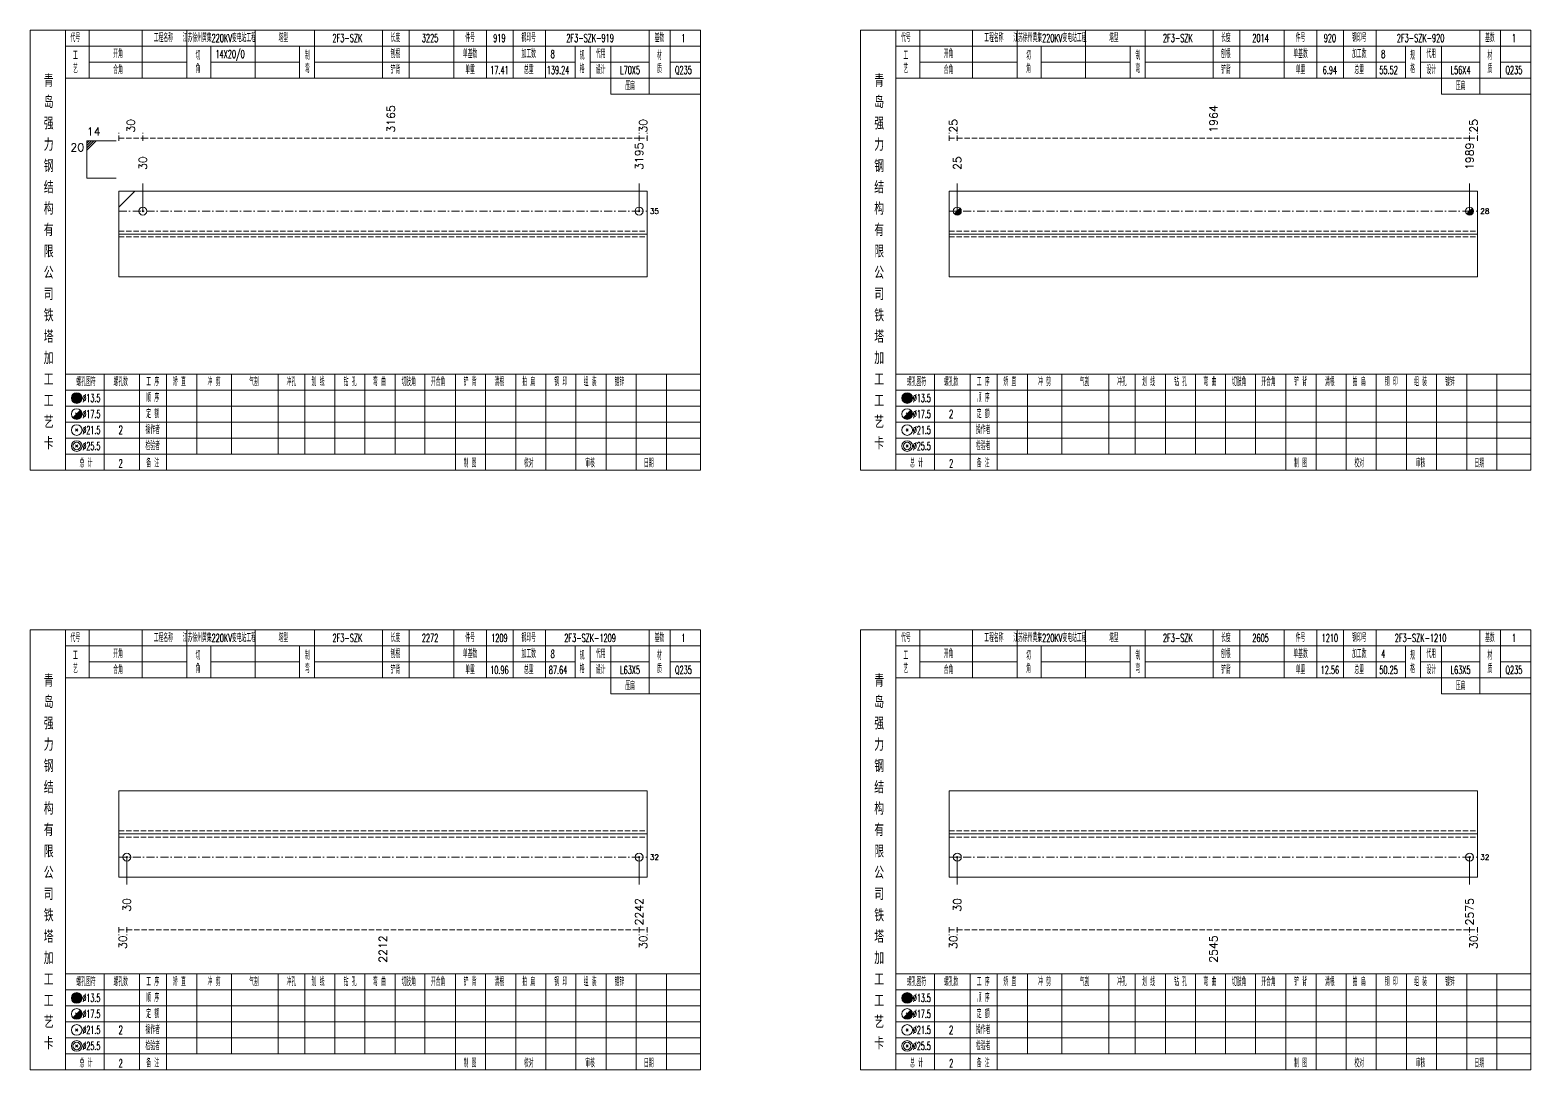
# Model space of a CAD drawing. Extents: x 0 to 4623, y -1159 to 4890.
# Drawn here: x 4048 to 4611, y 675 to 1065 of the extents above; entities that cross this region are included whole.
import ezdxf
from ezdxf.enums import TextEntityAlignment as Align

# ---------------------------------------------------------------- set-up
doc = ezdxf.new("R2010")
doc.units = 0
doc.header["$MEASUREMENT"] = 0
doc.linetypes.add('一点画线', pattern=[5.2, 3, -1, 0.2, -1])
doc.linetypes.add('虚线', pattern=[2.75, 2, -0.75])
doc.layers.get('0').update_dxf_attribs({"linetype": 'CONTINUOUS', "lineweight": 25})
for name, color, linetype, lineweight in [('1', 7, 'CONTINUOUS', 25), ('4', 7, 'CONTINUOUS', 25), ('5', 7, 'CONTINUOUS', 25)]:
    doc.layers.add(name, color=color, linetype=linetype, lineweight=lineweight)
doc.styles.get("Standard").update_dxf_attribs({"font": 'simplex.shx', "width": 0.7, "height": 3, "bigfont": 'gbhzfs.shx'})

# ---------------------------------------------------------------- blocks, each defined once
blk = doc.blocks.new('孔21.5')
at = {"layer": '5', "color": 7, "linetype": 'Continuous', "lineweight": 13}
for p, q in [((-0.2, -0.2), (0.2, 0.2)), ((-0.2, 0.2), (0.2, -0.2))]:
    blk.add_line(p, q, dxfattribs=at)
blk.add_circle((0, 0), 1, dxfattribs=at)
blk = doc.blocks.new('孔17.5')
at = {"layer": '5', "color": 7, "linetype": 'Continuous', "lineweight": 13}
for p, q in [((-0.707, -0.707), (0.707, 0.707)), ((-0.2, 0.2), (0.2, -0.2))]:
    blk.add_line(p, q, dxfattribs=at)
blk.add_circle((0, 0), 1, dxfattribs=at)
for radius in [0.9, 0.8, 0.7, 0.6, 0.5, 0.4, 0.3, 0.2, 0.1]:
    blk.add_arc((0, 0), radius, 225, 45, dxfattribs=at)

msp = doc.modelspace()

# ---------------------------------------------------------------- linework, layer by layer
at = {"color": 8, "linetype": '虚线', "lineweight": 9}
for p, q in [((4081.5, 1023.5), (4081.5, 1026.5)), ((4081.5, 1024.5), (4090.5, 1024.5)), ((4090.5, 1023.5), (4090.5, 1026.5)), ((4090.5, 1023.5), (4090.5, 1026.5)), ((4090.5, 1024.5), (4276.6, 1024.5)), ((4276.6, 1023.5), (4276.6, 1026.5)), ((4276.6, 1023.5), (4276.6, 1026.5)), ((4276.6, 1024.5), (4279.6, 1024.5)), ((4279.6, 1023.5), (4279.6, 1026.5)), ((4392.9, 1023.5), (4392.9, 1026.5)), ((4392.9, 1024.5), (4395.9, 1024.5)), ((4395.9, 1023.5), (4395.9, 1026.5)), ((4395.9, 1023.5), (4395.9, 1026.5)), ((4395.9, 1024.5), (4588, 1024.5)), ((4588, 1023.5), (4588, 1026.5)), ((4588, 1023.5), (4588, 1026.5)), ((4588, 1024.5), (4591, 1024.5)), ((4591, 1023.5), (4591, 1026.5)), ((4081.5, 728.5), (4081.5, 725.5)), ((4081.5, 727.5), (4084.5, 727.5)), ((4084.5, 728.5), (4084.5, 725.5)), ((4084.5, 728.5), (4084.5, 725.5)), ((4084.5, 727.5), (4276.6, 727.5)), ((4276.6, 728.5), (4276.6, 725.5)), ((4276.6, 728.5), (4276.6, 725.5)), ((4276.6, 727.5), (4279.6, 727.5)), ((4279.6, 728.5), (4279.6, 725.5)), ((4392.9, 728.5), (4392.9, 725.5)), ((4392.9, 727.5), (4395.9, 727.5)), ((4395.9, 728.5), (4395.9, 725.5)), ((4395.9, 728.5), (4395.9, 725.5)), ((4395.9, 727.5), (4588, 727.5)), ((4588, 728.5), (4588, 725.5)), ((4588, 728.5), (4588, 725.5)), ((4588, 727.5), (4591, 727.5)), ((4591, 728.5), (4591, 725.5))]:
    msp.add_line(p, q, dxfattribs=at)
at = {"color": 7, "linetype": 'Continuous', "lineweight": 13}
for p, q in [((4069.5, 1023.5), (4080.5, 1023.5)), ((4069.5, 1009.5), (4069.5, 1023.5)), ((4070.375, 1023.5), (4069.5, 1022.625)), ((4071.25, 1023.5), (4069.5, 1021.75)), ((4072.125, 1023.5), (4069.5, 1020.875)), ((4073, 1023.5), (4069.5, 1020)), ((4069.5, 1009.5), (4080.5, 1009.5)), ((4090.5, 997.071), (4090.5, 1007.5)), ((4276.6, 997.071), (4276.6, 1007.5)), ((4395.9, 997.071), (4395.9, 1007.5)), ((4588, 997.071), (4588, 1007.5)), ((4081.5, 998.571), (4087.5, 1004.571)), ((4084.5, 754.81), (4084.5, 744.5)), ((4276.6, 754.81), (4276.6, 744.5)), ((4395.9, 754.81), (4395.9, 744.5)), ((4588, 754.81), (4588, 744.5))]:
    msp.add_line(p, q, dxfattribs=at)
at = {"color": 7, "linetype": 'Continuous', "lineweight": 18}
for p, q in [((4081.5, 1004.571), (4081.5, 972.429)), ((4081.5, 1004.571), (4279.6, 1004.571)), ((4279.6, 1004.571), (4279.6, 972.429)), ((4392.9, 1004.571), (4392.9, 972.429)), ((4392.9, 1004.571), (4591, 1004.571)), ((4591, 1004.571), (4591, 972.429)), ((4081.5, 988.5), (4279.6, 988.5)), ((4392.9, 988.5), (4591, 988.5)), ((4081.5, 779.69), (4081.5, 747.31)), ((4081.5, 779.69), (4279.6, 779.69)), ((4279.6, 779.69), (4279.6, 747.31)), ((4392.9, 779.69), (4392.9, 747.31)), ((4392.9, 779.69), (4591, 779.69)), ((4591, 779.69), (4591, 747.31)), ((4081.5, 763.5), (4279.6, 763.5)), ((4392.9, 763.5), (4591, 763.5))]:
    msp.add_line(p, q, dxfattribs=at)
at = {"color": 3, "linetype": '一点画线', "lineweight": 13}
for p, q in [((4081.5, 997.071), (4279.6, 997.071)), ((4392.9, 997.071), (4591, 997.071)), ((4081.5, 754.81), (4279.6, 754.81)), ((4392.9, 754.81), (4591, 754.81))]:
    msp.add_line(p, q, dxfattribs=at)
at = {"color": 1, "linetype": '虚线', "lineweight": 18}
for p, q in [((4081.5, 989.571), (4279.6, 989.571)), ((4081.5, 987.429), (4279.6, 987.429)), ((4392.9, 989.571), (4591, 989.571)), ((4392.9, 987.429), (4591, 987.429)), ((4081.5, 764.69), (4279.6, 764.69)), ((4081.5, 762.31), (4279.6, 762.31)), ((4392.9, 764.69), (4591, 764.69)), ((4392.9, 762.31), (4591, 762.31))]:
    msp.add_line(p, q, dxfattribs=at)
at = {"layer": '1', "color": 7, "linetype": 'Continuous', "lineweight": 18}
for p, q in [((4081.5, 972.429), (4279.6, 972.429)), ((4392.9, 972.429), (4591, 972.429)), ((4081.5, 747.31), (4279.6, 747.31)), ((4392.9, 747.31), (4591, 747.31))]:
    msp.add_line(p, q, dxfattribs=at)
at = {"layer": '4', "color": 1, "linetype": 'Continuous', "lineweight": 18}
for p, q in [((4061.5, 900), (4061.5, 1065)), ((4070.4, 1047), (4070.4, 1065)), ((4090.2, 1047), (4090.2, 1065)), ((4107, 1047), (4107, 1065)), ((4132.6, 1047), (4132.6, 1065)), ((4154.9, 1047), (4154.9, 1065)), ((4180.4, 1047), (4180.4, 1065)), ((4190.4, 1047), (4190.4, 1065)), ((4207.1, 1047), (4207.1, 1065)), ((4219.3, 1047), (4219.3, 1065)), ((4229.3, 1047), (4229.3, 1065)), ((4241.5, 1047), (4241.5, 1065)), ((4280.4, 1041), (4280.4, 1065)), ((4288.2, 1047), (4288.2, 1065)), ((4372.9, 900), (4372.9, 1065)), ((4381.8, 1047), (4381.8, 1065)), ((4401.6, 1047), (4401.6, 1065)), ((4418.4, 1047), (4418.4, 1065)), ((4444, 1047), (4444, 1065)), ((4466.3, 1047), (4466.3, 1065)), ((4491.8, 1047), (4491.8, 1065)), ((4501.8, 1047), (4501.8, 1065)), ((4518.5, 1047), (4518.5, 1065)), ((4530.7, 1047), (4530.7, 1065)), ((4540.7, 1047), (4540.7, 1065)), ((4552.9, 1047), (4552.9, 1065)), ((4591.8, 1041), (4591.8, 1065)), ((4599.6, 1047), (4599.6, 1065)), ((4061.5, 1059), (4299.6, 1059)), ((4116, 1047), (4116, 1059)), ((4149.3, 1047), (4149.3, 1059)), ((4252.6, 1047), (4252.6, 1059)), ((4258.2, 1047), (4258.2, 1059)), ((4266, 1041), (4266, 1059)), ((4372.9, 1059), (4611, 1059)), ((4427.4, 1047), (4427.4, 1059)), ((4460.7, 1047), (4460.7, 1059)), ((4564, 1047), (4564, 1059)), ((4569.6, 1047), (4569.6, 1059)), ((4577.4, 1041), (4577.4, 1059)), ((4070.4, 1053), (4107, 1053)), ((4116, 1053), (4149.3, 1053)), ((4154.9, 1053), (4252.6, 1053)), ((4258.2, 1053), (4280.4, 1053)), ((4288.2, 1053), (4299.6, 1053)), ((4381.8, 1053), (4418.4, 1053)), ((4427.4, 1053), (4460.7, 1053)), ((4466.3, 1053), (4564, 1053)), ((4569.6, 1053), (4591.8, 1053)), ((4599.6, 1053), (4611, 1053)), ((4061.5, 1047), (4299.6, 1047)), ((4372.9, 1047), (4611, 1047)), ((4266, 1041), (4299.6, 1041)), ((4577.4, 1041), (4611, 1041)), ((4061.5, 936), (4299.6, 936)), ((4076, 900), (4076, 936)), ((4089.3, 900), (4089.3, 936)), ((4099.4, 900), (4099.4, 936)), ((4110.8, 906), (4110.8, 936)), ((4123.7, 906), (4123.7, 936)), ((4141.3, 906), (4141.3, 936)), ((4151.2, 906), (4151.2, 936)), ((4162.5, 906), (4162.5, 936)), ((4173.8, 906), (4173.8, 936)), ((4185.1, 906), (4185.1, 936)), ((4196.3, 906), (4196.3, 936)), ((4207.7, 906), (4207.7, 936)), ((4219, 906), (4219, 936)), ((4230.3, 906), (4230.3, 936)), ((4241.6, 906), (4241.6, 936)), ((4252.9, 906), (4252.9, 936)), ((4264.2, 906), (4264.2, 936)), ((4275.5, 906), (4275.5, 936)), ((4286.8, 906), (4286.8, 936)), ((4372.9, 936), (4611, 936)), ((4387.4, 900), (4387.4, 936)), ((4400.7, 900), (4400.7, 936)), ((4410.8, 900), (4410.8, 936)), ((4422.2, 906), (4422.2, 936)), ((4435.1, 906), (4435.1, 936)), ((4452.7, 906), (4452.7, 936)), ((4462.6, 906), (4462.6, 936)), ((4473.9, 906), (4473.9, 936)), ((4485.2, 906), (4485.2, 936)), ((4496.5, 906), (4496.5, 936)), ((4507.7, 906), (4507.7, 936)), ((4519.1, 906), (4519.1, 936)), ((4530.4, 906), (4530.4, 936)), ((4541.7, 906), (4541.7, 936)), ((4553, 906), (4553, 936)), ((4564.3, 906), (4564.3, 936)), ((4575.6, 906), (4575.6, 936)), ((4586.9, 906), (4586.9, 936)), ((4598.2, 906), (4598.2, 936)), ((4061.5, 930), (4299.6, 930)), ((4372.9, 930), (4611, 930)), ((4061.5, 924), (4299.6, 924)), ((4372.9, 924), (4611, 924)), ((4061.5, 918), (4299.6, 918)), ((4372.9, 918), (4611, 918)), ((4061.5, 912), (4299.6, 912)), ((4372.9, 912), (4611, 912)), ((4061.5, 906), (4299.6, 906)), ((4207.7, 900), (4207.7, 906)), ((4219, 900), (4219, 906)), ((4230.3, 900), (4230.3, 906)), ((4241.6, 900), (4241.6, 906)), ((4252.9, 900), (4252.9, 906)), ((4264.2, 900), (4264.2, 906)), ((4275.5, 900), (4275.5, 906)), ((4286.8, 900), (4286.8, 906)), ((4372.9, 906), (4611, 906)), ((4519.1, 900), (4519.1, 906)), ((4530.4, 900), (4530.4, 906)), ((4541.7, 900), (4541.7, 906)), ((4553, 900), (4553, 906)), ((4564.3, 900), (4564.3, 906)), ((4575.6, 900), (4575.6, 906)), ((4586.9, 900), (4586.9, 906)), ((4598.2, 900), (4598.2, 906)), ((4061.5, 675), (4061.5, 840)), ((4070.4, 822), (4070.4, 840)), ((4090.2, 822), (4090.2, 840)), ((4107, 822), (4107, 840)), ((4132.6, 822), (4132.6, 840)), ((4154.9, 822), (4154.9, 840)), ((4180.4, 822), (4180.4, 840)), ((4190.4, 822), (4190.4, 840)), ((4207.1, 822), (4207.1, 840)), ((4219.3, 822), (4219.3, 840)), ((4229.3, 822), (4229.3, 840)), ((4241.5, 822), (4241.5, 840)), ((4280.4, 816), (4280.4, 840)), ((4288.2, 822), (4288.2, 840)), ((4372.9, 675), (4372.9, 840)), ((4381.8, 822), (4381.8, 840)), ((4401.6, 822), (4401.6, 840)), ((4418.4, 822), (4418.4, 840)), ((4444, 822), (4444, 840)), ((4466.3, 822), (4466.3, 840)), ((4491.8, 822), (4491.8, 840)), ((4501.8, 822), (4501.8, 840)), ((4518.5, 822), (4518.5, 840)), ((4530.7, 822), (4530.7, 840)), ((4540.7, 822), (4540.7, 840)), ((4552.9, 822), (4552.9, 840)), ((4591.8, 816), (4591.8, 840)), ((4599.6, 822), (4599.6, 840)), ((4061.5, 834), (4299.6, 834)), ((4116, 822), (4116, 834)), ((4149.3, 822), (4149.3, 834)), ((4252.6, 822), (4252.6, 834)), ((4258.2, 822), (4258.2, 834)), ((4266, 816), (4266, 834)), ((4372.9, 834), (4611, 834)), ((4427.4, 822), (4427.4, 834)), ((4460.7, 822), (4460.7, 834)), ((4564, 822), (4564, 834)), ((4569.6, 822), (4569.6, 834)), ((4577.4, 816), (4577.4, 834)), ((4070.4, 828), (4107, 828)), ((4116, 828), (4149.3, 828)), ((4154.9, 828), (4252.6, 828)), ((4258.2, 828), (4280.4, 828)), ((4288.2, 828), (4299.6, 828)), ((4381.8, 828), (4418.4, 828)), ((4427.4, 828), (4460.7, 828)), ((4466.3, 828), (4564, 828)), ((4569.6, 828), (4591.8, 828)), ((4599.6, 828), (4611, 828)), ((4061.5, 822), (4299.6, 822)), ((4372.9, 822), (4611, 822)), ((4266, 816), (4299.6, 816)), ((4577.4, 816), (4611, 816)), ((4061.5, 711), (4299.6, 711)), ((4076, 675), (4076, 711)), ((4089.3, 675), (4089.3, 711)), ((4099.4, 675), (4099.4, 711)), ((4110.8, 681), (4110.8, 711)), ((4123.7, 681), (4123.7, 711)), ((4141.3, 681), (4141.3, 711)), ((4151.2, 681), (4151.2, 711)), ((4162.5, 681), (4162.5, 711)), ((4173.8, 681), (4173.8, 711)), ((4185.1, 681), (4185.1, 711)), ((4196.3, 681), (4196.3, 711)), ((4207.7, 681), (4207.7, 711)), ((4219, 681), (4219, 711)), ((4230.3, 681), (4230.3, 711)), ((4241.6, 681), (4241.6, 711)), ((4252.9, 681), (4252.9, 711)), ((4264.2, 681), (4264.2, 711)), ((4275.5, 681), (4275.5, 711)), ((4286.8, 681), (4286.8, 711)), ((4372.9, 711), (4611, 711)), ((4387.4, 675), (4387.4, 711)), ((4400.7, 675), (4400.7, 711)), ((4410.8, 675), (4410.8, 711)), ((4422.2, 681), (4422.2, 711)), ((4435.1, 681), (4435.1, 711)), ((4452.7, 681), (4452.7, 711)), ((4462.6, 681), (4462.6, 711)), ((4473.9, 681), (4473.9, 711)), ((4485.2, 681), (4485.2, 711)), ((4496.5, 681), (4496.5, 711)), ((4507.7, 681), (4507.7, 711)), ((4519.1, 681), (4519.1, 711)), ((4530.4, 681), (4530.4, 711)), ((4541.7, 681), (4541.7, 711)), ((4553, 681), (4553, 711)), ((4564.3, 681), (4564.3, 711)), ((4575.6, 681), (4575.6, 711)), ((4586.9, 681), (4586.9, 711)), ((4598.2, 681), (4598.2, 711)), ((4061.5, 705), (4299.6, 705)), ((4372.9, 705), (4611, 705)), ((4061.5, 699), (4299.6, 699)), ((4372.9, 699), (4611, 699)), ((4061.5, 693), (4299.6, 693)), ((4372.9, 693), (4611, 693)), ((4061.5, 687), (4299.6, 687)), ((4372.9, 687), (4611, 687)), ((4061.5, 681), (4299.6, 681)), ((4207.7, 675), (4207.7, 681)), ((4219, 675), (4219, 681)), ((4230.3, 675), (4230.3, 681)), ((4241.6, 675), (4241.6, 681)), ((4252.9, 675), (4252.9, 681)), ((4264.2, 675), (4264.2, 681)), ((4275.5, 675), (4275.5, 681)), ((4286.8, 675), (4286.8, 681)), ((4372.9, 681), (4611, 681)), ((4519.1, 675), (4519.1, 681)), ((4530.4, 675), (4530.4, 681)), ((4541.7, 675), (4541.7, 681)), ((4553, 675), (4553, 681)), ((4564.3, 675), (4564.3, 681)), ((4575.6, 675), (4575.6, 681)), ((4586.9, 675), (4586.9, 681)), ((4598.2, 675), (4598.2, 681))]:
    msp.add_line(p, q, dxfattribs=at)
at = {"layer": '4', "color": 7, "linetype": 'Continuous', "lineweight": 13}
for p, q in [((4065.5, 926.8), (4065.9, 927.2)), ((4065.9, 926.8), (4065.5, 927.2)), ((4376.9, 926.8), (4377.3, 927.2)), ((4377.3, 926.8), (4376.9, 927.2)), ((4064.286, 919.586), (4067.114, 922.414)), ((4065.3, 921.4), (4066.1, 920.6)), ((4375.686, 919.586), (4378.514, 922.414)), ((4376.7, 921.4), (4377.5, 920.6)), ((4065.3, 914.6), (4066.1, 915.4)), ((4065.3, 915.4), (4066.1, 914.6)), ((4376.7, 914.6), (4377.5, 915.4)), ((4376.7, 915.4), (4377.5, 914.6)), ((4065.3, 908.6), (4066.1, 909.4)), ((4065.3, 909.4), (4066.1, 908.6)), ((4376.7, 908.6), (4377.5, 909.4)), ((4376.7, 909.4), (4377.5, 908.6)), ((4065.5, 701.8), (4065.9, 702.2)), ((4065.9, 701.8), (4065.5, 702.2)), ((4376.9, 701.8), (4377.3, 702.2)), ((4377.3, 701.8), (4376.9, 702.2)), ((4064.286, 694.586), (4067.114, 697.414)), ((4065.3, 696.4), (4066.1, 695.6)), ((4375.686, 694.586), (4378.514, 697.414)), ((4376.7, 696.4), (4377.5, 695.6)), ((4065.3, 689.6), (4066.1, 690.4)), ((4065.3, 690.4), (4066.1, 689.6)), ((4376.7, 689.6), (4377.5, 690.4)), ((4376.7, 690.4), (4377.5, 689.6)), ((4065.3, 683.6), (4066.1, 684.4)), ((4065.3, 684.4), (4066.1, 683.6)), ((4376.7, 683.6), (4377.5, 684.4)), ((4376.7, 684.4), (4377.5, 683.6))]:
    msp.add_line(p, q, dxfattribs=at)
at = {"layer": '4', "color": 1, "linetype": 'Continuous', "lineweight": 18}
for points in [[(4048.2, 1065), (4048.2, 900), (4299.6, 900), (4299.6, 1065)], [(4359.6, 1065), (4359.6, 900), (4611, 900), (4611, 1065)], [(4048.2, 840), (4048.2, 675), (4299.6, 675), (4299.6, 840)], [(4359.6, 840), (4359.6, 675), (4611, 675), (4611, 840)]]:
    msp.add_lwpolyline(points, close=True, dxfattribs=at)
at = {"layer": '4', "color": 7, "linetype": 'Continuous', "lineweight": 13}
for centre, radius in [((4065.7, 927), 2), ((4065.7, 927), 1.8), ((4377.1, 927), 2), ((4377.1, 927), 1.8), ((4065.7, 921), 2), ((4065.7, 927), 1.6), ((4065.7, 927), 1.4), ((4065.7, 927), 1.2), ((4065.7, 927), 1), ((4065.7, 927), 0.8), ((4065.7, 927), 0.6), ((4065.7, 927), 0.4), ((4065.7, 927), 0.2), ((4377.1, 921), 2), ((4377.1, 927), 1.6), ((4377.1, 927), 1.4), ((4377.1, 927), 1.2), ((4377.1, 927), 1), ((4377.1, 927), 0.8), ((4377.1, 927), 0.6), ((4377.1, 927), 0.4), ((4377.1, 927), 0.2), ((4065.7, 915), 2), ((4377.1, 915), 2), ((4065.7, 909), 2), ((4065.7, 909), 1.4), ((4377.1, 909), 2), ((4377.1, 909), 1.4), ((4065.7, 702), 2), ((4065.7, 702), 1.8), ((4065.7, 702), 1.6), ((4377.1, 702), 2), ((4377.1, 702), 1.8), ((4377.1, 702), 1.6), ((4065.7, 696), 2), ((4065.7, 702), 1.4), ((4065.7, 702), 1.2), ((4065.7, 702), 1), ((4065.7, 702), 0.8), ((4065.7, 702), 0.6), ((4065.7, 702), 0.4), ((4065.7, 702), 0.2), ((4377.1, 696), 2), ((4377.1, 702), 1.4), ((4377.1, 702), 1.2), ((4377.1, 702), 1), ((4377.1, 702), 0.8), ((4377.1, 702), 0.6), ((4377.1, 702), 0.4), ((4377.1, 702), 0.2), ((4065.7, 690), 2), ((4377.1, 690), 2), ((4065.7, 684), 2), ((4065.7, 684), 1.4), ((4377.1, 684), 2), ((4377.1, 684), 1.4)]:
    msp.add_circle(centre, radius, dxfattribs=at)
for centre, radius in [((4065.7, 921), 1.8), ((4065.7, 921), 1.6), ((4065.7, 921), 1.4), ((4065.7, 921), 1.2), ((4065.7, 921), 1), ((4065.7, 921), 0.8), ((4065.7, 921), 0.6), ((4065.7, 921), 0.4), ((4065.7, 921), 0.2), ((4377.1, 921), 1.8), ((4377.1, 921), 1.6), ((4377.1, 921), 1.4), ((4377.1, 921), 1.2), ((4377.1, 921), 1), ((4377.1, 921), 0.8), ((4377.1, 921), 0.6), ((4377.1, 921), 0.4), ((4377.1, 921), 0.2), ((4065.7, 696), 1.8), ((4065.7, 696), 1.6), ((4065.7, 696), 1.4), ((4065.7, 696), 1.2), ((4065.7, 696), 1), ((4065.7, 696), 0.8), ((4065.7, 696), 0.6), ((4065.7, 696), 0.4), ((4065.7, 696), 0.2), ((4377.1, 696), 1.8), ((4377.1, 696), 1.6), ((4377.1, 696), 1.4), ((4377.1, 696), 1.2), ((4377.1, 696), 1), ((4377.1, 696), 0.8), ((4377.1, 696), 0.6), ((4377.1, 696), 0.4), ((4377.1, 696), 0.2)]:
    msp.add_arc(centre, radius, 225, 45, dxfattribs=at)

# ---------------------------------------------------------------- block references
at = {"color": 7, "linetype": 'Continuous', "lineweight": 13, "xscale": 1.5, "yscale": 1.5, "zscale": 1.5}
for name, p in [('孔21.5', (4090.5, 997.071)), ('孔21.5', (4276.6, 997.071)), ('孔17.5', (4395.9, 997.071)), ('孔17.5', (4588, 997.071))]:
    msp.add_blockref(name, p, dxfattribs=at)
at = {"layer": '1', "color": 7, "linetype": 'Continuous', "lineweight": 13, "xscale": 1.5, "yscale": 1.5, "zscale": 1.5}
for p in [(4084.5, 754.81), (4276.6, 754.81), (4395.9, 754.81), (4588, 754.81)]:
    msp.add_blockref('孔21.5', p, dxfattribs=at)

# ---------------------------------------------------------------- texts
at = {"color": 8, "linetype": 'Continuous', "lineweight": 9}
for s, p in [('3165', (4183.55, 1026.5)), ('1964', (4491.95, 1026.5)), ('30', (4086, 1026.5)), ('30', (4278.1, 1026.5)), ('25', (4394.4, 1026.5)), ('25', (4589.5, 1026.5))]:
    msp.add_text(s, height=3, rotation=90, dxfattribs=at).set_placement(p, align=Align.MIDDLE_LEFT)
at = {"color": 7, "linetype": 'Continuous', "lineweight": 13}
msp.add_text('14', height=3, dxfattribs=at).set_placement((4069.5, 1024.5), align=Align.BOTTOM_LEFT)
msp.add_text('20', height=3, dxfattribs=at).set_placement((4068.5, 1022.5), align=Align.TOP_RIGHT)
for s, p in [('3195', (4276.6, 1012.5)), ('1989', (4588, 1012.5)), ('30', (4090.5, 1012.5)), ('25', (4395.9, 1012.5))]:
    msp.add_text(s, height=3, rotation=90, dxfattribs=at).set_placement(p, align=Align.MIDDLE_LEFT)
for s, p in [('35', (4280.6, 997.071)), ('28', (4592, 997.071)), ('32', (4280.6, 754.81)), ('32', (4592, 754.81))]:
    msp.add_text(s, height=2, dxfattribs=at).set_placement(p, align=Align.MIDDLE_LEFT)
at = {"color": 8, "linetype": 'Continuous', "lineweight": 9}
for s, p in [('30', (4083, 725.5)), ('2212', (4180.55, 725.5)), ('30', (4278.1, 725.5)), ('30', (4394.4, 725.5)), ('2545', (4491.95, 725.5)), ('30', (4589.5, 725.5))]:
    msp.add_text(s, height=3, rotation=90, dxfattribs=at).set_placement(p, align=Align.MIDDLE_RIGHT)
at = {"layer": '1', "color": 7, "linetype": 'Continuous', "lineweight": 13}
for s, p in [('30', (4084.5, 739.5)), ('2242', (4276.6, 739.5)), ('30', (4395.9, 739.5)), ('2575', (4588, 739.5))]:
    msp.add_text(s, height=3, rotation=90, dxfattribs=at).set_placement(p, align=Align.MIDDLE_RIGHT)
at = {"layer": '4', "color": 1, "linetype": 'Continuous', "lineweight": 13}
for s, height, width, p in [('代号', 3, 0.6, (4065.2, 1062)), ('工程名称', 3, 0.6, (4098.2, 1062)), ('江苏徐州黄集220KV变电站工程', 3, 0.6, (4119.2, 1062)), ('塔型', 3, 0.6, (4143.2, 1062)), ('长度', 3, 0.6, (4185.2, 1062)), ('件号', 3, 0.6, (4213.2, 1062)), ('钢印号', 3, 0.6, (4235.2, 1062)), ('基数', 3, 0.6, (4284.2, 1062)), ('代号', 3, 0.6, (4376.6, 1062)), ('工程名称', 3, 0.6, (4409.6, 1062)), ('江苏徐州黄集220KV变电站工程', 3, 0.6, (4430.6, 1062)), ('塔型', 3, 0.6, (4454.6, 1062)), ('长度', 3, 0.6, (4496.6, 1062)), ('件号', 3, 0.6, (4524.6, 1062)), ('钢印号', 3, 0.6, (4546.6, 1062)), ('基数', 3, 0.6, (4595.6, 1062)), ('14X20/0', 3, 0.6, (4123.2, 1056)), ('2F3-SZK', 3, 0.6, (4167.2, 1062)), ('3225', 3, 0.6, (4198.2, 1062)), ('919', 3, 0.6, (4224.2, 1062)), ('2F3-SZK-919', 3, 0.6, (4258.2, 1062)), ('1', 3, 0.6, (4293.2, 1062)), ('2F3-SZK', 3, 0.6, (4478.6, 1062)), ('2014', 3, 0.6, (4509.6, 1062)), ('920', 3, 0.6, (4535.6, 1062)), ('2F3-SZK-920', 3, 0.6, (4569.6, 1062)), ('1', 3, 0.6, (4604.6, 1062)), ('工', 3, 0.6, (4065.2, 1055.4)), ('开角', 3, 0.6, (4081.2, 1056)), ('切', 3, 0.6, (4111.2, 1055.4)), ('制', 3, 0.6, (4152.2, 1055.4)), ('刨根', 3, 0.6, (4185.2, 1056)), ('单基数', 3, 0.6, (4213.2, 1056)), ('加工数', 3, 0.6, (4235.2, 1056)), ('8', 3, 0.6, (4244.2, 1056)), ('规', 3, 0.6, (4255.2, 1055.4)), ('代用', 3, 0.6, (4262.2, 1056)), ('材', 3, 0.6, (4284.2, 1055.4)), ('工', 3, 0.6, (4376.6, 1055.4)), ('开角', 3, 0.6, (4392.6, 1056)), ('切', 3, 0.6, (4422.6, 1055.4)), ('制', 3, 0.6, (4463.6, 1055.4)), ('刨根', 3, 0.6, (4496.6, 1056)), ('单基数', 3, 0.6, (4524.6, 1056)), ('加工数', 3, 0.6, (4546.6, 1056)), ('8', 3, 0.6, (4555.6, 1056)), ('规', 3, 0.6, (4566.6, 1055.4)), ('代用', 3, 0.6, (4573.6, 1056)), ('材', 3, 0.6, (4595.6, 1055.4)), ('青', 4.6, 0.8, (4055.2, 1046)), ('艺', 3, 0.6, (4065.2, 1050.4)), ('合角', 3, 0.6, (4081.2, 1050)), ('角', 3, 0.6, (4111.2, 1050.4)), ('弯', 3, 0.6, (4152.2, 1050.4)), ('铲背', 3, 0.6, (4185.2, 1050)), ('单重', 3, 0.6, (4213.2, 1050)), ('17.41', 3, 0.6, (4224.2, 1050)), ('总重', 3, 0.6, (4235.2, 1050)), ('139.24', 3, 0.6, (4246.2, 1050)), ('格', 3, 0.6, (4255.2, 1050.4)), ('设计', 3, 0.6, (4262.2, 1050)), ('L70X5', 3, 0.6, (4273.2, 1050)), ('质', 3, 0.6, (4284.2, 1050.4)), ('Q235', 3, 0.6, (4293.2, 1050)), ('青', 4.6, 0.8, (4366.6, 1046)), ('艺', 3, 0.6, (4376.6, 1050.4)), ('合角', 3, 0.6, (4392.6, 1050)), ('角', 3, 0.6, (4422.6, 1050.4)), ('弯', 3, 0.6, (4463.6, 1050.4)), ('铲背', 3, 0.6, (4496.6, 1050)), ('单重', 3, 0.6, (4524.6, 1050)), ('6.94', 3, 0.6, (4535.6, 1050)), ('总重', 3, 0.6, (4546.6, 1050)), ('55.52', 3, 0.6, (4557.6, 1050)), ('格', 3, 0.6, (4566.6, 1050.4)), ('设计', 3, 0.6, (4573.6, 1050)), ('L56X4', 3, 0.6, (4584.6, 1050)), ('质', 3, 0.6, (4595.6, 1050.4)), ('Q235', 3, 0.6, (4604.6, 1050)), ('压扁', 3, 0.6, (4273.2, 1044)), ('压扁', 3, 0.6, (4584.6, 1044)), ('岛', 4.6, 0.8, (4055.2, 1038)), ('岛', 4.6, 0.8, (4366.6, 1038)), ('强', 4.6, 0.8, (4055.2, 1030)), ('强', 4.6, 0.8, (4366.6, 1030)), ('力', 4.6, 0.8, (4055.2, 1022)), ('力', 4.6, 0.8, (4366.6, 1022)), ('钢', 4.6, 0.8, (4055.2, 1014)), ('钢', 4.6, 0.8, (4366.6, 1014)), ('结', 4.6, 0.8, (4055.2, 1006)), ('结', 4.6, 0.8, (4366.6, 1006)), ('构', 4.6, 0.8, (4055.2, 998)), ('构', 4.6, 0.8, (4366.6, 998)), ('有', 4.6, 0.8, (4055.2, 990)), ('有', 4.6, 0.8, (4366.6, 990)), ('限', 4.6, 0.8, (4055.2, 982)), ('限', 4.6, 0.8, (4366.6, 982)), ('公', 4.6, 0.8, (4055.2, 974)), ('公', 4.6, 0.8, (4366.6, 974)), ('司', 4.6, 0.8, (4055.2, 966)), ('司', 4.6, 0.8, (4366.6, 966)), ('铁', 4.6, 0.8, (4055.2, 958)), ('铁', 4.6, 0.8, (4366.6, 958)), ('塔', 4.6, 0.8, (4055.2, 950)), ('塔', 4.6, 0.8, (4366.6, 950)), ('加', 4.6, 0.8, (4055.2, 942)), ('加', 4.6, 0.8, (4366.6, 942)), ('工', 4.6, 0.8, (4055.2, 934)), ('螺孔图符', 3, 0.6, (4069.2, 933)), ('螺孔数', 3, 0.6, (4082.2, 933)), ('工 序', 3, 0.6, (4094.2, 933)), ('矫 直', 3, 0.6, (4104.2, 933)), ('冲 剪', 3, 0.6, (4117.2, 933)), ('气割', 3, 0.6, (4132.2, 933)), ('冲孔', 3, 0.6, (4146.2, 933)), ('划 线', 3, 0.6, (4156.2, 933)), ('钻 孔', 3, 0.6, (4168.2, 933)), ('弯 曲', 3, 0.6, (4179.2, 933)), ('切肢角', 3, 0.6, (4190.2, 933)), ('开合角', 3, 0.6, (4201.2, 933)), ('铲 背', 3, 0.6, (4213.2, 933)), ('清根', 3, 0.6, (4224.2, 933)), ('拍 扁', 3, 0.6, (4235.2, 933)), ('钢 印', 3, 0.6, (4247.2, 933)), ('组 装', 3, 0.6, (4258.2, 933)), ('镀锌', 3, 0.6, (4269.2, 933)), ('工', 4.6, 0.8, (4366.6, 934)), ('螺孔图符', 3, 0.6, (4380.6, 933)), ('螺孔数', 3, 0.6, (4393.6, 933)), ('工 序', 3, 0.6, (4405.6, 933)), ('矫 直', 3, 0.6, (4415.6, 933)), ('冲 剪', 3, 0.6, (4428.6, 933)), ('气割', 3, 0.6, (4443.6, 933)), ('冲孔', 3, 0.6, (4457.6, 933)), ('划 线', 3, 0.6, (4467.6, 933)), ('钻 孔', 3, 0.6, (4479.6, 933)), ('弯 曲', 3, 0.6, (4490.6, 933)), ('切肢角', 3, 0.6, (4501.6, 933)), ('开合角', 3, 0.6, (4512.6, 933)), ('铲 背', 3, 0.6, (4524.6, 933)), ('清根', 3, 0.6, (4535.6, 933)), ('拍 扁', 3, 0.6, (4546.6, 933)), ('钢 印', 3, 0.6, (4558.6, 933)), ('组 装', 3, 0.6, (4569.6, 933)), ('镀锌', 3, 0.6, (4580.6, 933)), ('顺 序', 3, 0.6, (4094.2, 927)), ('顺 序', 3, 0.6, (4405.6, 927)), ('工', 4.6, 0.8, (4055.2, 926)), ('%%C13.5', 3, 0.5, (4071.2, 927)), ('工', 4.6, 0.8, (4366.6, 926)), ('%%C13.5', 3, 0.5, (4382.6, 927)), ('艺', 4.6, 0.8, (4055.2, 918)), ('%%C17.5', 3, 0.5, (4071.2, 921)), ('定 额', 3, 0.6, (4094.2, 921)), ('艺', 4.6, 0.8, (4366.6, 918)), ('%%C17.5', 3, 0.5, (4382.6, 921)), ('2', 3.2, 0.6, (4393.6, 921)), ('定 额', 3, 0.6, (4405.6, 921)), ('卡', 4.6, 0.8, (4055.2, 910)), ('%%C21.5', 3, 0.5, (4071.2, 915)), ('2', 3.2, 0.6, (4082.2, 915)), ('操作者', 3, 0.6, (4094.2, 915)), ('卡', 4.6, 0.8, (4366.6, 910)), ('%%C21.5', 3, 0.5, (4382.6, 915)), ('操作者', 3, 0.6, (4405.6, 915)), ('%%C25.5', 3, 0.5, (4071.2, 909)), ('检验者', 3, 0.6, (4094.2, 909)), ('%%C25.5', 3, 0.5, (4382.6, 909)), ('检验者', 3, 0.6, (4405.6, 909)), ('总 计', 3, 0.6, (4069.2, 902.5)), ('2', 3, 0.6, (4082.2, 902.5)), ('备 注', 3, 0.6, (4094.2, 902.5)), ('制 图', 3, 0.6, (4213.2, 902.5)), ('校对', 3, 0.6, (4235.2, 902.5)), ('审核', 3, 0.6, (4258.2, 902.5)), ('日期', 3, 0.6, (4280.2, 902.5)), ('总 计', 3, 0.6, (4380.6, 902.5)), ('2', 3, 0.6, (4393.6, 902.5)), ('备 注', 3, 0.6, (4405.6, 902.5)), ('制 图', 3, 0.6, (4524.6, 902.5)), ('校对', 3, 0.6, (4546.6, 902.5)), ('审核', 3, 0.6, (4569.6, 902.5)), ('日期', 3, 0.6, (4591.6, 902.5)), ('代号', 3, 0.6, (4065.2, 837)), ('工程名称', 3, 0.6, (4098.2, 837)), ('江苏徐州黄集220KV变电站工程', 3, 0.6, (4119.2, 837)), ('塔型', 3, 0.6, (4143.2, 837)), ('长度', 3, 0.6, (4185.2, 837)), ('件号', 3, 0.6, (4213.2, 837)), ('钢印号', 3, 0.6, (4235.2, 837)), ('基数', 3, 0.6, (4284.2, 837)), ('代号', 3, 0.6, (4376.6, 837)), ('工程名称', 3, 0.6, (4409.6, 837)), ('江苏徐州黄集220KV变电站工程', 3, 0.6, (4430.6, 837)), ('塔型', 3, 0.6, (4454.6, 837)), ('长度', 3, 0.6, (4496.6, 837)), ('件号', 3, 0.6, (4524.6, 837)), ('钢印号', 3, 0.6, (4546.6, 837)), ('基数', 3, 0.6, (4595.6, 837)), ('2F3-SZK', 3, 0.6, (4167.2, 837)), ('2272', 3, 0.6, (4198.2, 837)), ('1209', 3, 0.6, (4224.2, 837)), ('2F3-SZK-1209', 3, 0.6, (4258.2, 837)), ('1', 3, 0.6, (4293.2, 837)), ('2F3-SZK', 3, 0.6, (4478.6, 837)), ('2605', 3, 0.6, (4509.6, 837)), ('1210', 3, 0.6, (4535.6, 837)), ('2F3-SZK-1210', 3, 0.6, (4569.6, 837)), ('1', 3, 0.6, (4604.6, 837)), ('工', 3, 0.6, (4065.2, 830.4)), ('开角', 3, 0.6, (4081.2, 831)), ('切', 3, 0.6, (4111.2, 830.4)), ('制', 3, 0.6, (4152.2, 830.4)), ('刨根', 3, 0.6, (4185.2, 831)), ('单基数', 3, 0.6, (4213.2, 831)), ('加工数', 3, 0.6, (4235.2, 831)), ('8', 3, 0.6, (4244.2, 831)), ('规', 3, 0.6, (4255.2, 830.4)), ('代用', 3, 0.6, (4262.2, 831)), ('材', 3, 0.6, (4284.2, 830.4)), ('工', 3, 0.6, (4376.6, 830.4)), ('开角', 3, 0.6, (4392.6, 831)), ('切', 3, 0.6, (4422.6, 830.4)), ('制', 3, 0.6, (4463.6, 830.4)), ('刨根', 3, 0.6, (4496.6, 831)), ('单基数', 3, 0.6, (4524.6, 831)), ('加工数', 3, 0.6, (4546.6, 831)), ('4', 3, 0.6, (4555.6, 831)), ('规', 3, 0.6, (4566.6, 830.4)), ('代用', 3, 0.6, (4573.6, 831)), ('材', 3, 0.6, (4595.6, 830.4)), ('青', 4.6, 0.8, (4055.2, 821)), ('艺', 3, 0.6, (4065.2, 825.4)), ('合角', 3, 0.6, (4081.2, 825)), ('角', 3, 0.6, (4111.2, 825.4)), ('弯', 3, 0.6, (4152.2, 825.4)), ('铲背', 3, 0.6, (4185.2, 825)), ('单重', 3, 0.6, (4213.2, 825)), ('10.96', 3, 0.6, (4224.2, 825)), ('总重', 3, 0.6, (4235.2, 825)), ('87.64', 3, 0.6, (4246.2, 825)), ('格', 3, 0.6, (4255.2, 825.4)), ('设计', 3, 0.6, (4262.2, 825)), ('L63X5', 3, 0.6, (4273.2, 825)), ('质', 3, 0.6, (4284.2, 825.4)), ('Q235', 3, 0.6, (4293.2, 825)), ('青', 4.6, 0.8, (4366.6, 821)), ('艺', 3, 0.6, (4376.6, 825.4)), ('合角', 3, 0.6, (4392.6, 825)), ('角', 3, 0.6, (4422.6, 825.4)), ('弯', 3, 0.6, (4463.6, 825.4)), ('铲背', 3, 0.6, (4496.6, 825)), ('单重', 3, 0.6, (4524.6, 825)), ('12.56', 3, 0.6, (4535.6, 825)), ('总重', 3, 0.6, (4546.6, 825)), ('50.25', 3, 0.6, (4557.6, 825)), ('格', 3, 0.6, (4566.6, 825.4)), ('设计', 3, 0.6, (4573.6, 825)), ('L63X5', 3, 0.6, (4584.6, 825)), ('质', 3, 0.6, (4595.6, 825.4)), ('Q235', 3, 0.6, (4604.6, 825)), ('压扁', 3, 0.6, (4273.2, 819)), ('压扁', 3, 0.6, (4584.6, 819)), ('岛', 4.6, 0.8, (4055.2, 813)), ('岛', 4.6, 0.8, (4366.6, 813)), ('强', 4.6, 0.8, (4055.2, 805)), ('强', 4.6, 0.8, (4366.6, 805)), ('力', 4.6, 0.8, (4055.2, 797)), ('力', 4.6, 0.8, (4366.6, 797)), ('钢', 4.6, 0.8, (4055.2, 789)), ('钢', 4.6, 0.8, (4366.6, 789)), ('结', 4.6, 0.8, (4055.2, 781)), ('结', 4.6, 0.8, (4366.6, 781)), ('构', 4.6, 0.8, (4055.2, 773)), ('构', 4.6, 0.8, (4366.6, 773)), ('有', 4.6, 0.8, (4055.2, 765)), ('有', 4.6, 0.8, (4366.6, 765)), ('限', 4.6, 0.8, (4055.2, 757)), ('限', 4.6, 0.8, (4366.6, 757)), ('公', 4.6, 0.8, (4055.2, 749)), ('公', 4.6, 0.8, (4366.6, 749)), ('司', 4.6, 0.8, (4055.2, 741)), ('司', 4.6, 0.8, (4366.6, 741)), ('铁', 4.6, 0.8, (4055.2, 733)), ('铁', 4.6, 0.8, (4366.6, 733)), ('塔', 4.6, 0.8, (4055.2, 725)), ('塔', 4.6, 0.8, (4366.6, 725)), ('加', 4.6, 0.8, (4055.2, 717)), ('加', 4.6, 0.8, (4366.6, 717)), ('工', 4.6, 0.8, (4055.2, 709)), ('螺孔图符', 3, 0.6, (4069.2, 708)), ('螺孔数', 3, 0.6, (4082.2, 708)), ('工 序', 3, 0.6, (4094.2, 708)), ('矫 直', 3, 0.6, (4104.2, 708)), ('冲 剪', 3, 0.6, (4117.2, 708)), ('气割', 3, 0.6, (4132.2, 708)), ('冲孔', 3, 0.6, (4146.2, 708)), ('划 线', 3, 0.6, (4156.2, 708)), ('钻 孔', 3, 0.6, (4168.2, 708)), ('弯 曲', 3, 0.6, (4179.2, 708)), ('切肢角', 3, 0.6, (4190.2, 708)), ('开合角', 3, 0.6, (4201.2, 708)), ('铲 背', 3, 0.6, (4213.2, 708)), ('清根', 3, 0.6, (4224.2, 708)), ('拍 扁', 3, 0.6, (4235.2, 708)), ('钢 印', 3, 0.6, (4247.2, 708)), ('组 装', 3, 0.6, (4258.2, 708)), ('镀锌', 3, 0.6, (4269.2, 708)), ('工', 4.6, 0.8, (4366.6, 709)), ('螺孔图符', 3, 0.6, (4380.6, 708)), ('螺孔数', 3, 0.6, (4393.6, 708)), ('工 序', 3, 0.6, (4405.6, 708)), ('矫 直', 3, 0.6, (4415.6, 708)), ('冲 剪', 3, 0.6, (4428.6, 708)), ('气割', 3, 0.6, (4443.6, 708)), ('冲孔', 3, 0.6, (4457.6, 708)), ('划 线', 3, 0.6, (4467.6, 708)), ('钻 孔', 3, 0.6, (4479.6, 708)), ('弯 曲', 3, 0.6, (4490.6, 708)), ('切肢角', 3, 0.6, (4501.6, 708)), ('开合角', 3, 0.6, (4512.6, 708)), ('铲 背', 3, 0.6, (4524.6, 708)), ('清根', 3, 0.6, (4535.6, 708)), ('拍 扁', 3, 0.6, (4546.6, 708)), ('钢 印', 3, 0.6, (4558.6, 708)), ('组 装', 3, 0.6, (4569.6, 708)), ('镀锌', 3, 0.6, (4580.6, 708)), ('%%C13.5', 3, 0.5, (4071.2, 702)), ('顺 序', 3, 0.6, (4094.2, 702)), ('%%C13.5', 3, 0.5, (4382.6, 702)), ('顺 序', 3, 0.6, (4405.6, 702)), ('工', 4.6, 0.8, (4055.2, 701)), ('工', 4.6, 0.8, (4366.6, 701)), ('艺', 4.6, 0.8, (4055.2, 693)), ('%%C17.5', 3, 0.5, (4071.2, 696)), ('定 额', 3, 0.6, (4094.2, 696)), ('艺', 4.6, 0.8, (4366.6, 693)), ('%%C17.5', 3, 0.5, (4382.6, 696)), ('定 额', 3, 0.6, (4405.6, 696)), ('卡', 4.6, 0.8, (4055.2, 685)), ('%%C21.5', 3, 0.5, (4071.2, 690)), ('2', 3.2, 0.6, (4082.2, 690)), ('操作者', 3, 0.6, (4094.2, 690)), ('卡', 4.6, 0.8, (4366.6, 685)), ('%%C21.5', 3, 0.5, (4382.6, 690)), ('2', 3.2, 0.6, (4393.6, 690)), ('操作者', 3, 0.6, (4405.6, 690)), ('%%C25.5', 3, 0.5, (4071.2, 684)), ('检验者', 3, 0.6, (4094.2, 684)), ('%%C25.5', 3, 0.5, (4382.6, 684)), ('检验者', 3, 0.6, (4405.6, 684)), ('总 计', 3, 0.6, (4069.2, 677.5)), ('2', 3, 0.6, (4082.2, 677.5)), ('备 注', 3, 0.6, (4094.2, 677.5)), ('制 图', 3, 0.6, (4213.2, 677.5)), ('校对', 3, 0.6, (4235.2, 677.5)), ('审核', 3, 0.6, (4258.2, 677.5)), ('日期', 3, 0.6, (4280.2, 677.5)), ('总 计', 3, 0.6, (4380.6, 677.5)), ('2', 3, 0.6, (4393.6, 677.5)), ('备 注', 3, 0.6, (4405.6, 677.5)), ('制 图', 3, 0.6, (4524.6, 677.5)), ('校对', 3, 0.6, (4546.6, 677.5)), ('审核', 3, 0.6, (4569.6, 677.5)), ('日期', 3, 0.6, (4591.6, 677.5))]:
    msp.add_text(s, height=height, dxfattribs=dict(at, width=width)).set_placement(p, align=Align.MIDDLE_CENTER)

doc.saveas('drawing.dxf')
